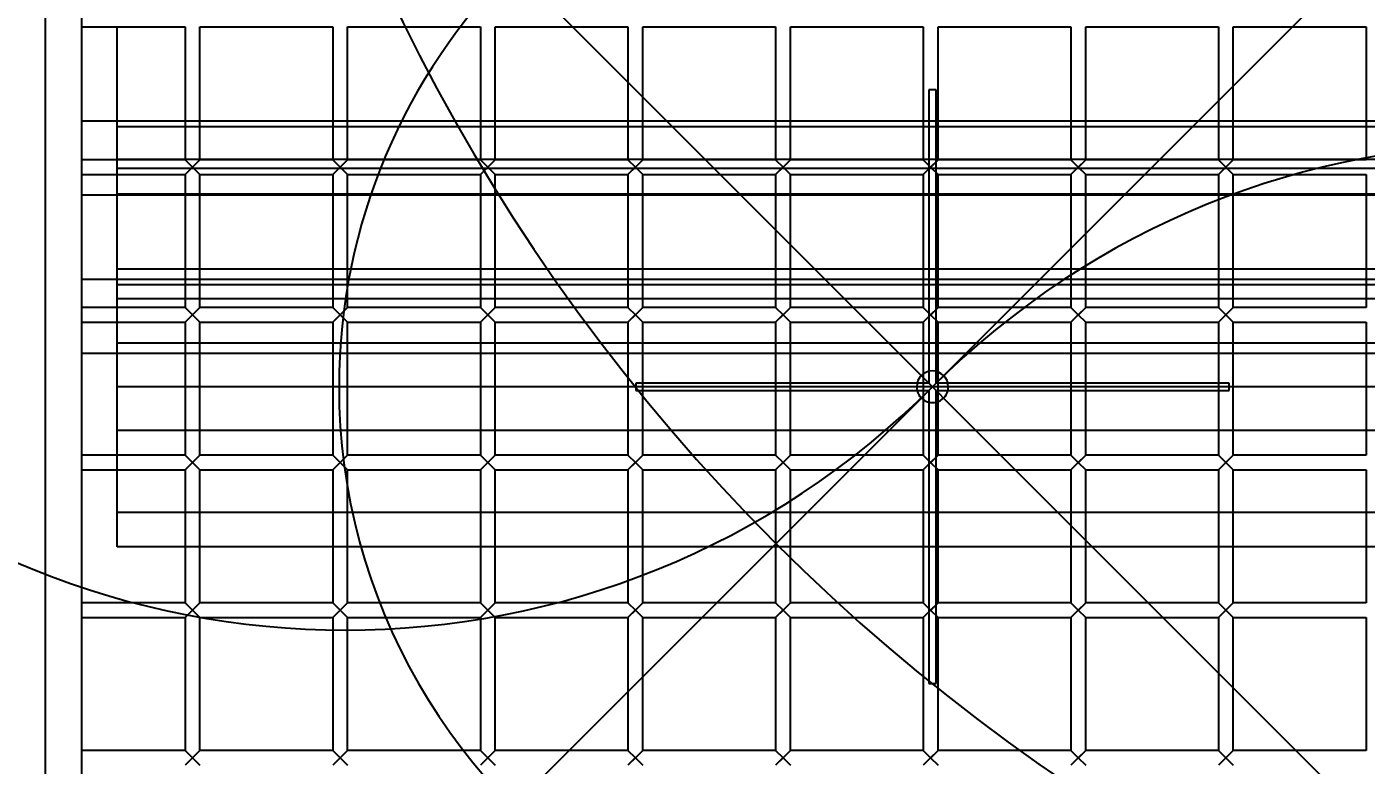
# Model space of a CAD drawing. Header units: centimetres. Extents: x 2097 to 16812, y -3973 to 8191.
# Drawn here: x 11659.16 to 11677.31, y 4765.96 to 4775.96 of the extents above; entities that cross this region are included whole.
import ezdxf
from ezdxf import colors
from ezdxf.entities.mleader import LeaderData, LeaderLine
from ezdxf.math import Vec2, Vec3

# ---------------------------------------------------------------- set-up
doc = ezdxf.new("R2010")
doc.units = ezdxf.units.CM
doc.layers.add('_GAZELEC-RESERVATION', color=1, linetype='Continuous', lineweight=18)
doc.layers.add('Fontanel-rsd', color=7, linetype='Continuous', lineweight=0)
doc.layers.add('prlm-VMC', color=93, linetype='Continuous')
doc.styles.get("Standard").update_dxf_attribs({"font": 'isocp.shx', "height": 15})

# ---------------------------------------------------------------- blocks, each defined once
blk = doc.blocks.new('xi.d500')
at = {"layer": 'prlm-VMC'}
for p, q in [((0, 0), (0, 92.024)), ((-32.5, 59.524), (32.5, 59.524))]:
    blk.add_line(p, q, dxfattribs=at)
for centre, radius, start, end in [((0, 59.524), 25, 0, 180), ((0, 59.524), 22.5, 0, 180), ((11.25, 59.524), 11.25, 0, 180), ((0, 35.917), 26.607, 20.016, 159.984), ((0, 59.524), 25, 180, 0), ((-11.25, 59.524), 11.25, 180, 0)]:
    blk.add_arc(centre, radius, start, end, dxfattribs=at)
blk = doc.blocks.new('xi.antares2200v')
at = {"layer": 'prlm-VMC', "color": 0}
for p, q in [((-0.43, 61.68), (-0.43, 36.18)), ((-0.92, 61.18), (-0.92, 37.13)), ((-16.42, 54.18), (-16.52, 54.28)), ((-16.52, 54.08), (-16.32, 54.28)), ((-16.42, 54.18), (-16.52, 54.28)), ((-16.42, 54.18), (-16.32, 54.28)), ((-16.42, 54.18), (-16.32, 54.28)), ((-14.42, 54.18), (-14.52, 54.28)), ((-14.52, 54.08), (-14.32, 54.28)), ((-14.42, 54.18), (-14.52, 54.28)), ((-14.42, 54.18), (-14.32, 54.28)), ((-14.42, 54.18), (-14.32, 54.28)), ((-12.42, 54.18), (-12.52, 54.28)), ((-12.52, 54.08), (-12.32, 54.28)), ((-12.42, 54.18), (-12.52, 54.28)), ((-12.42, 54.18), (-12.32, 54.28)), ((-12.42, 54.18), (-12.32, 54.28)), ((-10.42, 54.18), (-10.52, 54.28)), ((-10.52, 54.08), (-10.32, 54.28)), ((-10.42, 54.18), (-10.52, 54.28)), ((-10.42, 54.18), (-10.32, 54.28)), ((-10.42, 54.18), (-10.32, 54.28)), ((-8.42, 54.18), (-8.52, 54.28)), ((-8.52, 54.08), (-8.32, 54.28)), ((-8.42, 54.18), (-8.52, 54.28)), ((-8.42, 54.18), (-8.32, 54.28)), ((-8.42, 54.18), (-8.32, 54.28)), ((-6.42, 54.18), (-6.52, 54.28)), ((-6.52, 54.08), (-6.32, 54.28)), ((-6.42, 54.18), (-6.52, 54.28)), ((-6.42, 54.18), (-6.32, 54.28)), ((-6.42, 54.18), (-6.32, 54.28)), ((-4.42, 54.18), (-4.52, 54.28)), ((-4.52, 54.08), (-4.32, 54.28)), ((-4.42, 54.18), (-4.52, 54.28)), ((-4.42, 54.18), (-4.32, 54.28)), ((-4.42, 54.18), (-4.32, 54.28)), ((-2.42, 54.18), (-2.52, 54.28)), ((-2.52, 54.08), (-2.32, 54.28)), ((-2.42, 54.18), (-2.52, 54.28)), ((-2.42, 54.18), (-2.32, 54.28)), ((-2.42, 54.18), (-2.32, 54.28)), ((-18.32, 54.08), (-16.52, 54.08)), ((-18.32, 52.28), (-18.32, 54.08)), ((-16.42, 54.18), (-16.52, 54.08)), ((-16.52, 54.08), (-16.52, 52.28)), ((-16.42, 54.18), (-16.32, 54.08)), ((-16.32, 54.08), (-16.42, 54.18)), ((-16.32, 54.08), (-14.52, 54.08)), ((-16.32, 52.28), (-16.32, 54.08)), ((-14.42, 54.18), (-14.52, 54.08)), ((-14.52, 54.08), (-14.52, 52.28)), ((-14.42, 54.18), (-14.32, 54.08)), ((-14.32, 54.08), (-14.42, 54.18)), ((-14.32, 54.08), (-12.52, 54.08)), ((-14.32, 52.28), (-14.32, 54.08)), ((-12.42, 54.18), (-12.52, 54.08)), ((-12.52, 54.08), (-12.52, 52.28)), ((-12.42, 54.18), (-12.32, 54.08)), ((-12.32, 54.08), (-12.42, 54.18)), ((-12.32, 54.08), (-10.52, 54.08)), ((-12.32, 52.28), (-12.32, 54.08)), ((-10.42, 54.18), (-10.52, 54.08)), ((-10.52, 54.08), (-10.52, 52.28)), ((-10.42, 54.18), (-10.32, 54.08)), ((-10.32, 54.08), (-10.42, 54.18)), ((-10.32, 54.08), (-8.52, 54.08)), ((-10.32, 52.28), (-10.32, 54.08)), ((-8.42, 54.18), (-8.52, 54.08)), ((-8.52, 54.08), (-8.52, 52.28)), ((-8.42, 54.18), (-8.32, 54.08)), ((-8.32, 54.08), (-8.42, 54.18)), ((-8.32, 54.08), (-6.52, 54.08)), ((-8.32, 52.28), (-8.32, 54.08)), ((-6.42, 54.18), (-6.52, 54.08)), ((-6.52, 54.08), (-6.52, 52.28)), ((-6.42, 54.18), (-6.32, 54.08)), ((-6.32, 54.08), (-6.42, 54.18)), ((-6.32, 54.08), (-6.09, 54.08)), ((-6.32, 52.28), (-6.32, 54.08)), ((-6.09, 54.08), (-4.52, 54.08)), ((-4.42, 54.18), (-4.52, 54.08)), ((-4.52, 54.08), (-4.52, 52.28)), ((-4.42, 54.18), (-4.32, 54.08)), ((-4.32, 54.08), (-4.42, 54.18)), ((-4.32, 54.08), (-2.52, 54.08)), ((-4.32, 52.28), (-4.32, 54.08)), ((-2.42, 54.18), (-2.52, 54.08)), ((-2.52, 54.08), (-2.52, 52.28)), ((-2.42, 54.18), (-2.32, 54.08)), ((-2.32, 54.08), (-2.42, 54.18)), ((-2.32, 54.08), (-0.92, 54.08)), ((-2.32, 52.28), (-2.32, 54.08)), ((-12.395, 53.175), (-12.495, 53.175)), ((-12.495, 53.175), (-12.495, 49.205)), ((-12.395, 49.205), (-12.395, 53.175)), ((-16.52, 52.28), (-18.32, 52.28)), ((-16.52, 52.08), (-16.32, 52.28)), ((-16.42, 52.18), (-16.52, 52.28)), ((-16.52, 52.08), (-16.32, 52.28)), ((-16.52, 52.28), (-16.42, 52.18)), ((-14.52, 52.28), (-16.32, 52.28)), ((-14.42, 52.18), (-14.52, 52.28)), ((-14.52, 52.08), (-14.32, 52.28)), ((-14.52, 52.28), (-14.42, 52.18)), ((-14.42, 52.18), (-14.32, 52.28)), ((-14.42, 52.18), (-14.32, 52.28)), ((-12.52, 52.28), (-14.32, 52.28)), ((-12.42, 52.18), (-12.52, 52.28)), ((-12.52, 52.08), (-12.32, 52.28)), ((-12.52, 52.28), (-12.42, 52.18)), ((-12.42, 52.18), (-12.32, 52.28)), ((-12.42, 52.18), (-12.32, 52.28)), ((-10.52, 52.28), (-12.32, 52.28)), ((-10.42, 52.18), (-10.52, 52.28)), ((-10.52, 52.08), (-10.32, 52.28)), ((-10.52, 52.28), (-10.42, 52.18)), ((-10.42, 52.18), (-10.32, 52.28)), ((-10.42, 52.18), (-10.32, 52.28)), ((-8.52, 52.28), (-10.32, 52.28)), ((-8.42, 52.18), (-8.52, 52.28)), ((-8.52, 52.08), (-8.32, 52.28)), ((-8.52, 52.28), (-8.42, 52.18)), ((-8.42, 52.18), (-8.32, 52.28)), ((-8.42, 52.18), (-8.32, 52.28)), ((-6.52, 52.28), (-8.32, 52.28)), ((-6.42, 52.18), (-6.52, 52.28)), ((-6.52, 52.08), (-6.32, 52.28)), ((-6.52, 52.28), (-6.42, 52.18)), ((-6.42, 52.18), (-6.32, 52.28)), ((-6.42, 52.18), (-6.32, 52.28)), ((-5.037, 52.28), (-6.32, 52.28)), ((-4.52, 52.28), (-5.037, 52.28)), ((-4.42, 52.18), (-4.52, 52.28)), ((-4.52, 52.08), (-4.32, 52.28)), ((-4.52, 52.28), (-4.42, 52.18)), ((-4.42, 52.18), (-4.32, 52.28)), ((-4.42, 52.18), (-4.32, 52.28)), ((-2.52, 52.28), (-4.32, 52.28)), ((-2.52, 52.08), (-2.32, 52.28)), ((-2.42, 52.18), (-2.52, 52.28)), ((-2.52, 52.08), (-2.32, 52.28)), ((-2.52, 52.28), (-2.42, 52.18)), ((-0.92, 52.28), (-2.32, 52.28)), ((-18.32, 52.08), (-16.52, 52.08)), ((-18.32, 50.28), (-18.32, 52.08)), ((-16.52, 52.08), (-16.42, 52.18)), ((-16.42, 52.18), (-16.52, 52.08)), ((-16.52, 52.08), (-16.52, 50.28)), ((-16.32, 52.08), (-16.42, 52.18)), ((-16.32, 52.08), (-16.42, 52.18)), ((-16.32, 52.08), (-14.52, 52.08)), ((-16.32, 50.28), (-16.32, 52.08)), ((-14.42, 52.18), (-14.52, 52.08)), ((-14.52, 52.08), (-14.52, 50.28)), ((-14.32, 52.08), (-14.42, 52.18)), ((-14.32, 52.08), (-14.42, 52.18)), ((-14.32, 52.08), (-12.52, 52.08)), ((-14.32, 50.28), (-14.32, 52.08)), ((-12.42, 52.18), (-12.52, 52.08)), ((-12.52, 52.08), (-12.52, 50.28)), ((-12.32, 52.08), (-12.42, 52.18)), ((-12.32, 52.08), (-12.42, 52.18)), ((-12.32, 52.08), (-10.52, 52.08)), ((-12.32, 50.28), (-12.32, 52.08)), ((-10.42, 52.18), (-10.52, 52.08)), ((-10.52, 52.08), (-10.52, 50.28)), ((-10.32, 52.08), (-10.42, 52.18)), ((-10.32, 52.08), (-10.42, 52.18)), ((-10.32, 52.08), (-8.52, 52.08)), ((-10.32, 50.28), (-10.32, 52.08)), ((-8.42, 52.18), (-8.52, 52.08)), ((-8.52, 52.08), (-8.52, 50.28)), ((-8.32, 52.08), (-8.42, 52.18)), ((-8.32, 52.08), (-8.42, 52.18)), ((-8.32, 52.08), (-6.52, 52.08)), ((-8.32, 50.28), (-8.32, 52.08)), ((-6.42, 52.18), (-6.52, 52.08)), ((-6.52, 52.08), (-6.52, 50.28)), ((-6.32, 52.08), (-6.42, 52.18)), ((-6.32, 52.08), (-6.42, 52.18)), ((-6.32, 52.08), (-4.956, 52.08)), ((-6.32, 50.28), (-6.32, 52.08)), ((-4.956, 52.08), (-4.52, 52.08)), ((-4.42, 52.18), (-4.52, 52.08)), ((-4.52, 52.08), (-4.52, 50.51)), ((-4.32, 52.08), (-4.42, 52.18)), ((-4.32, 52.08), (-4.42, 52.18)), ((-4.32, 52.08), (-2.52, 52.08)), ((-4.32, 50.28), (-4.32, 52.08)), ((-2.52, 52.08), (-2.42, 52.18)), ((-2.42, 52.18), (-2.52, 52.08)), ((-2.52, 52.08), (-2.52, 50.28)), ((-2.32, 52.08), (-2.42, 52.18)), ((-2.32, 52.08), (-2.42, 52.18)), ((-2.32, 52.08), (-0.92, 52.08)), ((-2.32, 50.28), (-2.32, 52.08)), ((-20.187, 51.324), (-4.703, 51.324)), ((-4.703, 51.324), (-4.52, 51.324)), ((-4.52, 51.324), (-4.32, 51.324)), ((-4.32, 51.324), (-2.52, 51.324)), ((-2.52, 51.324), (-2.32, 51.324)), ((-2.32, 51.324), (-1.4, 51.324)), ((-1.4, 51.324), (-1.4, 50.858)), ((-20.303, 50.858), (-4.587, 50.858)), ((-4.587, 50.858), (-4.52, 50.858)), ((-4.52, 50.858), (-4.32, 50.858)), ((-4.32, 50.858), (-2.52, 50.858)), ((-2.52, 50.858), (-2.32, 50.858)), ((-2.32, 50.858), (-1.4, 50.858)), ((-1.4, 50.858), (-1.4, 50.28)), ((-4.52, 50.51), (-4.52, 50.28)), ((-16.52, 50.28), (-18.32, 50.28)), ((-16.52, 50.08), (-16.32, 50.28)), ((-16.42, 50.18), (-16.52, 50.28)), ((-16.52, 50.08), (-16.32, 50.28)), ((-16.52, 50.28), (-16.42, 50.18)), ((-14.52, 50.28), (-16.32, 50.28)), ((-14.42, 50.18), (-14.52, 50.28)), ((-14.52, 50.08), (-14.32, 50.28)), ((-14.52, 50.28), (-14.42, 50.18)), ((-14.42, 50.18), (-14.32, 50.28)), ((-14.42, 50.18), (-14.32, 50.28)), ((-12.52, 50.28), (-14.32, 50.28)), ((-12.42, 50.18), (-12.52, 50.28)), ((-12.52, 50.08), (-12.32, 50.28)), ((-12.52, 50.28), (-12.42, 50.18)), ((-12.42, 50.18), (-12.32, 50.28)), ((-12.42, 50.18), (-12.32, 50.28)), ((-10.52, 50.28), (-12.32, 50.28)), ((-10.42, 50.18), (-10.52, 50.28)), ((-10.52, 50.08), (-10.32, 50.28)), ((-10.52, 50.28), (-10.42, 50.18)), ((-10.42, 50.18), (-10.32, 50.28)), ((-10.42, 50.18), (-10.32, 50.28)), ((-8.52, 50.28), (-10.32, 50.28)), ((-8.42, 50.18), (-8.52, 50.28)), ((-8.52, 50.08), (-8.32, 50.28)), ((-8.52, 50.28), (-8.42, 50.18)), ((-8.42, 50.18), (-8.32, 50.28)), ((-8.42, 50.18), (-8.32, 50.28)), ((-6.52, 50.28), (-8.32, 50.28)), ((-6.42, 50.18), (-6.52, 50.28)), ((-6.52, 50.08), (-6.32, 50.28)), ((-6.52, 50.28), (-6.42, 50.18)), ((-6.42, 50.18), (-6.32, 50.28)), ((-6.42, 50.18), (-6.32, 50.28)), ((-4.52, 50.28), (-6.32, 50.28)), ((-4.42, 50.18), (-4.52, 50.28)), ((-4.52, 50.08), (-4.32, 50.28)), ((-4.52, 50.08), (-4.32, 50.28)), ((-4.52, 50.28), (-4.478, 50.238)), ((-4.42, 50.18), (-4.32, 50.28)), ((-4.42, 50.18), (-4.32, 50.28)), ((-2.52, 50.28), (-4.32, 50.28)), ((-2.42, 50.18), (-2.52, 50.28)), ((-2.52, 50.08), (-2.32, 50.28)), ((-2.52, 50.28), (-2.42, 50.18)), ((-2.32, 50.28), (-2.42, 50.18)), ((-2.42, 50.18), (-2.32, 50.28)), ((-0.92, 50.28), (-2.32, 50.28)), ((-1.4, 50.28), (-1.4, 50.08)), ((-16.52, 50.08), (-16.42, 50.18)), ((-16.42, 50.18), (-16.52, 50.08)), ((-16.32, 50.08), (-16.42, 50.18)), ((-16.32, 50.08), (-16.42, 50.18)), ((-14.42, 50.18), (-14.52, 50.08)), ((-14.32, 50.08), (-14.42, 50.18)), ((-14.32, 50.08), (-14.42, 50.18)), ((-12.42, 50.18), (-12.52, 50.08)), ((-12.32, 50.08), (-12.42, 50.18)), ((-12.32, 50.08), (-12.42, 50.18)), ((-10.42, 50.18), (-10.52, 50.08)), ((-10.32, 50.08), (-10.42, 50.18)), ((-10.32, 50.08), (-10.42, 50.18)), ((-8.42, 50.18), (-8.52, 50.08)), ((-8.32, 50.08), (-8.42, 50.18)), ((-8.32, 50.08), (-8.42, 50.18)), ((-6.42, 50.18), (-6.52, 50.08)), ((-6.32, 50.08), (-6.42, 50.18)), ((-6.32, 50.08), (-6.42, 50.18)), ((-4.465, 50.135), (-4.52, 50.08)), ((-4.478, 50.238), (-4.42, 50.18)), ((-4.32, 50.08), (-4.42, 50.18)), ((-4.32, 50.08), (-4.42, 50.18)), ((-2.42, 50.18), (-2.52, 50.08)), ((-2.32, 50.08), (-2.42, 50.18)), ((-2.32, 50.08), (-2.42, 50.18)), ((-18.32, 50.08), (-16.52, 50.08)), ((-18.32, 48.28), (-18.32, 50.08)), ((-16.52, 50.08), (-16.52, 48.28)), ((-16.32, 50.08), (-14.52, 50.08)), ((-16.32, 48.28), (-16.32, 50.08)), ((-14.52, 50.08), (-14.52, 48.28)), ((-14.32, 50.08), (-12.52, 50.08)), ((-14.32, 48.28), (-14.32, 50.08)), ((-12.52, 50.08), (-12.52, 48.28)), ((-12.32, 50.08), (-10.52, 50.08)), ((-12.32, 48.28), (-12.32, 50.08)), ((-10.52, 50.08), (-10.52, 48.28)), ((-10.32, 50.08), (-8.52, 50.08)), ((-10.32, 48.28), (-10.32, 50.08)), ((-8.52, 50.08), (-8.52, 48.28)), ((-8.32, 50.08), (-6.52, 50.08)), ((-8.32, 48.28), (-8.32, 50.08)), ((-6.52, 50.08), (-6.52, 48.28)), ((-6.32, 50.08), (-4.52, 50.08)), ((-6.32, 48.28), (-6.32, 50.08)), ((-4.52, 50.08), (-4.52, 48.28)), ((-4.32, 50.08), (-2.52, 50.08)), ((-4.32, 48.28), (-4.32, 50.08)), ((-2.52, 50.08), (-2.52, 48.28)), ((-2.32, 50.08), (-0.92, 50.08)), ((-2.32, 48.28), (-2.32, 50.08)), ((-1.4, 50.08), (-1.4, 49.748)), ((-20.52, 49.748), (-4.32, 49.748)), ((-4.32, 49.748), (-2.52, 49.748)), ((-2.52, 49.748), (-2.32, 49.748)), ((-2.32, 49.748), (-1.4, 49.748)), ((-1.4, 49.748), (-1.4, 49.155)), ((-12.495, 49.205), (-16.465, 49.205)), ((-16.465, 49.205), (-16.465, 49.105)), ((-8.425, 49.205), (-12.395, 49.205)), ((-8.425, 49.105), (-8.425, 49.205)), ((-20.52, 49.155), (-4.32, 49.155)), ((-16.465, 49.105), (-12.495, 49.105)), ((-12.495, 49.105), (-12.495, 45.135)), ((-12.395, 45.135), (-12.395, 49.105)), ((-12.395, 49.105), (-8.425, 49.105)), ((-4.32, 49.155), (-2.52, 49.155)), ((-2.52, 49.155), (-2.32, 49.155)), ((-2.32, 49.155), (-1.4, 49.155)), ((-1.4, 49.155), (-1.4, 48.28)), ((-1.4, 48.7), (-23.45, 48.7)), ((-0.92, 48.7), (-1.4, 48.7)), ((-1.4, 48.559), (-23.45, 48.559)), ((-16.52, 48.28), (-18.32, 48.28)), ((-16.52, 48.08), (-16.32, 48.28)), ((-16.42, 48.18), (-16.52, 48.28)), ((-16.52, 48.08), (-16.32, 48.28)), ((-16.52, 48.28), (-16.42, 48.18)), ((-14.52, 48.28), (-16.32, 48.28)), ((-14.42, 48.18), (-14.52, 48.28)), ((-14.52, 48.08), (-14.32, 48.28)), ((-14.52, 48.28), (-14.42, 48.18)), ((-14.42, 48.18), (-14.32, 48.28)), ((-14.42, 48.18), (-14.32, 48.28)), ((-12.52, 48.28), (-14.32, 48.28)), ((-12.42, 48.18), (-12.52, 48.28)), ((-12.52, 48.08), (-12.32, 48.28)), ((-12.52, 48.28), (-12.42, 48.18)), ((-12.42, 48.18), (-12.32, 48.28)), ((-12.42, 48.18), (-12.32, 48.28)), ((-10.52, 48.28), (-12.32, 48.28)), ((-10.42, 48.18), (-10.52, 48.28)), ((-10.52, 48.08), (-10.32, 48.28)), ((-10.52, 48.28), (-10.42, 48.18)), ((-10.42, 48.18), (-10.32, 48.28)), ((-10.42, 48.18), (-10.32, 48.28)), ((-8.52, 48.28), (-10.32, 48.28)), ((-8.42, 48.18), (-8.52, 48.28)), ((-8.52, 48.08), (-8.32, 48.28)), ((-8.52, 48.28), (-8.42, 48.18)), ((-8.42, 48.18), (-8.32, 48.28)), ((-8.42, 48.18), (-8.32, 48.28)), ((-6.52, 48.28), (-8.32, 48.28)), ((-6.42, 48.18), (-6.52, 48.28)), ((-6.52, 48.08), (-6.32, 48.28)), ((-6.52, 48.28), (-6.42, 48.18)), ((-6.42, 48.18), (-6.32, 48.28)), ((-6.42, 48.18), (-6.32, 48.28)), ((-4.52, 48.28), (-6.32, 48.28)), ((-4.42, 48.18), (-4.52, 48.28)), ((-4.52, 48.08), (-4.32, 48.28)), ((-4.52, 48.28), (-4.46, 48.22)), ((-4.42, 48.18), (-4.32, 48.28)), ((-4.42, 48.18), (-4.32, 48.28)), ((-2.52, 48.28), (-4.32, 48.28)), ((-2.42, 48.18), (-2.52, 48.28)), ((-2.52, 48.08), (-2.32, 48.28)), ((-2.52, 48.28), (-2.42, 48.18)), ((-2.32, 48.28), (-2.42, 48.18)), ((-2.42, 48.18), (-2.32, 48.28)), ((-0.92, 48.28), (-2.32, 48.28)), ((-1.4, 48.28), (-1.4, 48.08)), ((-16.52, 48.08), (-16.42, 48.18)), ((-16.42, 48.18), (-16.52, 48.08)), ((-16.32, 48.08), (-16.42, 48.18)), ((-16.32, 48.08), (-16.42, 48.18)), ((-14.42, 48.18), (-14.52, 48.08)), ((-14.32, 48.08), (-14.42, 48.18)), ((-14.32, 48.08), (-14.42, 48.18)), ((-12.42, 48.18), (-12.52, 48.08)), ((-12.32, 48.08), (-12.42, 48.18)), ((-12.32, 48.08), (-12.42, 48.18)), ((-10.42, 48.18), (-10.52, 48.08)), ((-10.32, 48.08), (-10.42, 48.18)), ((-10.32, 48.08), (-10.42, 48.18)), ((-8.42, 48.18), (-8.52, 48.08)), ((-8.32, 48.08), (-8.42, 48.18)), ((-8.32, 48.08), (-8.42, 48.18)), ((-6.42, 48.18), (-6.52, 48.08)), ((-6.32, 48.08), (-6.42, 48.18)), ((-6.32, 48.08), (-6.42, 48.18)), ((-4.471, 48.129), (-4.52, 48.08)), ((-4.42, 48.18), (-4.471, 48.129)), ((-4.46, 48.22), (-4.42, 48.18)), ((-4.32, 48.08), (-4.42, 48.18)), ((-4.32, 48.08), (-4.42, 48.18)), ((-2.42, 48.18), (-2.52, 48.08)), ((-2.32, 48.08), (-2.42, 48.18)), ((-2.32, 48.08), (-2.42, 48.18)), ((-20.52, 47.966), (-4.32, 47.966)), ((-18.32, 48.08), (-16.52, 48.08)), ((-18.32, 46.28), (-18.32, 48.08)), ((-16.52, 48.08), (-16.52, 46.28)), ((-16.32, 48.08), (-14.52, 48.08)), ((-16.32, 46.28), (-16.32, 48.08)), ((-14.52, 48.08), (-14.52, 46.28)), ((-14.32, 48.08), (-12.52, 48.08)), ((-14.32, 46.28), (-14.32, 48.08)), ((-12.52, 48.08), (-12.52, 46.28)), ((-12.32, 48.08), (-10.52, 48.08)), ((-12.32, 46.28), (-12.32, 48.08)), ((-10.52, 48.08), (-10.52, 46.28)), ((-10.32, 48.08), (-8.52, 48.08)), ((-10.32, 46.28), (-10.32, 48.08)), ((-8.52, 48.08), (-8.52, 46.28)), ((-8.32, 48.08), (-6.52, 48.08)), ((-8.32, 46.28), (-8.32, 48.08)), ((-6.52, 48.08), (-6.52, 46.28)), ((-6.32, 48.08), (-4.52, 48.08)), ((-6.32, 46.28), (-6.32, 48.08)), ((-4.52, 48.08), (-4.52, 47.8)), ((-4.32, 48.08), (-2.52, 48.08)), ((-4.32, 46.28), (-4.32, 48.08)), ((-4.32, 47.966), (-2.52, 47.966)), ((-2.52, 48.08), (-2.52, 46.28)), ((-2.52, 47.966), (-2.32, 47.966)), ((-2.32, 48.08), (-0.92, 48.08)), ((-2.32, 46.28), (-2.32, 48.08)), ((-2.32, 47.966), (-1.4, 47.966)), ((-1.4, 48.08), (-1.4, 47.966)), ((-1.4, 47.966), (-1.4, 47.7)), ((-23.45, 47.776), (-1.4, 47.776)), ((-4.52, 47.8), (-4.52, 46.28)), ((-23.45, 47.561), (-1.4, 47.561)), ((-20.52, 47.7), (-4.538, 47.7)), ((-4.538, 47.7), (-4.52, 47.7)), ((-4.52, 47.7), (-4.32, 47.7)), ((-4.32, 47.7), (-2.52, 47.7)), ((-2.52, 47.7), (-2.32, 47.7)), ((-2.32, 47.7), (-0.92, 47.7)), ((-1.4, 47.7), (-1.4, 46.556)), ((-1.4, 46.556), (-23.45, 46.556)), ((-1.4, 46.541), (-23.45, 46.541)), ((-4.836, 46.556), (-20.053, 46.556)), ((-4.52, 46.556), (-4.836, 46.556)), ((-4.32, 46.556), (-4.52, 46.556)), ((-2.52, 46.556), (-4.32, 46.556)), ((-2.32, 46.556), (-2.52, 46.556)), ((-0.92, 46.556), (-2.32, 46.556)), ((-1.4, 46.556), (-1.4, 46.193)), ((-0.92, 46.556), (-1.4, 46.556)), ((-16.52, 46.28), (-18.32, 46.28)), ((-16.52, 46.08), (-16.32, 46.28)), ((-16.42, 46.18), (-16.52, 46.28)), ((-16.52, 46.08), (-16.32, 46.28)), ((-16.52, 46.28), (-16.42, 46.18)), ((-14.52, 46.28), (-16.32, 46.28)), ((-14.42, 46.18), (-14.52, 46.28)), ((-14.52, 46.08), (-14.32, 46.28)), ((-14.52, 46.28), (-14.42, 46.18)), ((-14.42, 46.18), (-14.32, 46.28)), ((-14.42, 46.18), (-14.32, 46.28)), ((-12.52, 46.28), (-14.32, 46.28)), ((-12.42, 46.18), (-12.52, 46.28)), ((-12.52, 46.08), (-12.32, 46.28)), ((-12.52, 46.28), (-12.42, 46.18)), ((-12.42, 46.18), (-12.32, 46.28)), ((-12.42, 46.18), (-12.32, 46.28)), ((-10.52, 46.28), (-12.32, 46.28)), ((-10.42, 46.18), (-10.52, 46.28)), ((-10.52, 46.08), (-10.32, 46.28)), ((-10.52, 46.28), (-10.42, 46.18)), ((-10.42, 46.18), (-10.32, 46.28)), ((-10.42, 46.18), (-10.32, 46.28)), ((-8.52, 46.28), (-10.32, 46.28)), ((-8.42, 46.18), (-8.52, 46.28)), ((-8.52, 46.08), (-8.32, 46.28)), ((-8.52, 46.28), (-8.42, 46.18)), ((-8.42, 46.18), (-8.32, 46.28)), ((-8.42, 46.18), (-8.32, 46.28)), ((-6.52, 46.28), (-8.32, 46.28)), ((-6.52, 46.08), (-6.32, 46.28)), ((-6.42, 46.18), (-6.52, 46.28)), ((-6.52, 46.08), (-6.32, 46.28)), ((-6.52, 46.28), (-6.42, 46.18)), ((-4.937, 46.28), (-6.32, 46.28)), ((-4.52, 46.28), (-4.937, 46.28)), ((-4.42, 46.18), (-4.52, 46.28)), ((-4.52, 46.08), (-4.32, 46.28)), ((-4.52, 46.28), (-4.42, 46.18)), ((-4.42, 46.18), (-4.32, 46.28)), ((-4.42, 46.18), (-4.32, 46.28)), ((-2.52, 46.28), (-4.32, 46.28)), ((-2.42, 46.18), (-2.52, 46.28)), ((-2.52, 46.08), (-2.32, 46.28)), ((-2.52, 46.28), (-2.42, 46.18)), ((-2.32, 46.28), (-2.42, 46.18)), ((-2.42, 46.18), (-2.32, 46.28)), ((-0.92, 46.28), (-2.32, 46.28)), ((-1.4, 46.193), (-23.45, 46.193)), ((-16.52, 46.08), (-16.42, 46.18)), ((-16.42, 46.18), (-16.52, 46.08)), ((-16.32, 46.08), (-16.42, 46.18)), ((-16.32, 46.08), (-16.42, 46.18)), ((-14.42, 46.18), (-14.52, 46.08)), ((-14.32, 46.08), (-14.42, 46.18)), ((-14.32, 46.08), (-14.42, 46.18)), ((-12.42, 46.18), (-12.52, 46.08)), ((-12.32, 46.08), (-12.42, 46.18)), ((-12.32, 46.08), (-12.42, 46.18)), ((-10.42, 46.18), (-10.52, 46.08)), ((-10.32, 46.08), (-10.42, 46.18)), ((-10.32, 46.08), (-10.42, 46.18)), ((-8.42, 46.18), (-8.52, 46.08)), ((-8.32, 46.08), (-8.42, 46.18)), ((-8.32, 46.08), (-8.42, 46.18)), ((-6.52, 46.08), (-6.42, 46.18)), ((-6.42, 46.18), (-6.52, 46.08)), ((-6.32, 46.08), (-6.42, 46.18)), ((-6.32, 46.08), (-6.42, 46.18)), ((-4.42, 46.18), (-4.52, 46.08)), ((-4.32, 46.08), (-4.42, 46.18)), ((-4.32, 46.08), (-4.42, 46.18)), ((-2.42, 46.18), (-2.52, 46.08)), ((-2.32, 46.08), (-2.42, 46.18)), ((-2.32, 46.08), (-2.42, 46.18)), ((-1.4, 46.193), (-1.4, 46.08)), ((-23.45, 46.075), (-1.4, 46.075)), ((-18.32, 46.08), (-16.52, 46.08)), ((-18.32, 44.28), (-18.32, 46.08)), ((-16.52, 46.08), (-16.52, 44.28)), ((-16.32, 46.08), (-14.52, 46.08)), ((-16.32, 44.28), (-16.32, 46.08)), ((-14.52, 46.08), (-14.52, 44.28)), ((-14.32, 46.08), (-12.52, 46.08)), ((-14.32, 44.28), (-14.32, 46.08)), ((-12.52, 46.08), (-12.52, 44.28)), ((-12.32, 46.08), (-10.52, 46.08)), ((-12.32, 44.28), (-12.32, 46.08)), ((-10.52, 46.08), (-10.52, 44.28)), ((-10.32, 46.08), (-8.52, 46.08)), ((-10.32, 44.28), (-10.32, 46.08)), ((-8.52, 46.08), (-8.52, 44.28)), ((-8.32, 46.08), (-6.52, 46.08)), ((-8.32, 44.28), (-8.32, 46.08)), ((-6.52, 46.08), (-6.52, 44.28)), ((-6.32, 46.08), (-5.016, 46.08)), ((-6.32, 44.28), (-6.32, 46.08)), ((-5.016, 46.08), (-4.52, 46.08)), ((-4.52, 46.08), (-4.52, 44.28)), ((-4.32, 46.08), (-2.52, 46.08)), ((-4.32, 44.28), (-4.32, 46.08)), ((-2.52, 46.08), (-2.52, 44.28)), ((-2.32, 46.08), (-0.92, 46.08)), ((-2.32, 44.28), (-2.32, 46.08)), ((-1.4, 46.08), (-1.4, 44.28)), ((-23.97, 45.556), (-0.92, 45.556)), ((-23.45, 45.633), (-1.4, 45.633)), ((-23.45, 45.556), (-1.4, 45.556)), ((-1.4, 45.556), (-0.92, 45.556)), ((-12.495, 45.135), (-12.395, 45.135)), ((-16.52, 44.28), (-18.32, 44.28)), ((-14.52, 44.28), (-16.32, 44.28)), ((-12.52, 44.28), (-14.32, 44.28)), ((-10.52, 44.28), (-12.32, 44.28)), ((-8.52, 44.28), (-10.32, 44.28)), ((-6.52, 44.28), (-8.32, 44.28)), ((-6.052, 44.28), (-6.32, 44.28)), ((-4.52, 44.28), (-6.052, 44.28)), ((-2.52, 44.28), (-4.32, 44.28)), ((-0.92, 44.28), (-2.32, 44.28))]:
    blk.add_line(p, q, dxfattribs=at)
blk.add_circle((-12.445, 49.155), 20, dxfattribs=at)
for radius, start, end in [(8.04, 360, 180), (0.214, 360, 180), (8.04, 180, 360), (0.214, 180, 360)]:
    blk.add_arc((-12.445, 49.155), radius, start, end, dxfattribs=at)

msp = doc.modelspace()

# ---------------------------------------------------------------- block references
at = {"layer": 'prlm-VMC'}
for name, p, rotation in [('xi.d500', (11713.521, 4813.172), 134.9999999999959), ('xi.antares2200v', (11658.986, 4820.237), 180)]:
    msp.add_blockref(name, p, dxfattribs=dict(at, rotation=rotation))

# ---------------------------------------------------------------- leaders
at = {"layer": '_GAZELEC-RESERVATION', "color": 6}
ml = msp.add_multileader_mtext('Standard', dxfattribs=at)
ml.set_content('résa n°19 EU\\P25X25 A.inf: +204.08', color=6)
ml.set_leader_properties()
ml.build(insert=Vec2(0, 0))
ml.multileader.update_dxf_attribs({"has_text_frame": 1, "arrow_head_size": 8, "scale": 20})
ctx = ml.context
ctx.base_point, ctx.scale, ctx.char_height, ctx.arrow_head_size, ctx.landing_gap_size, ctx.plane_origin = Vec3(11201.991, 4815.997), 20, 8, 8, 4, Vec3(10699.893, 4590.317)
notes = []
notes.append((ctx, [(0, (1, 1, 0), (11314.379, 4815.997), (-1, 0), 8.984, [(0, [(11445.345, 4756.233)], 0, [])])]))
ctx.mtext.insert, ctx.mtext.width, ctx.mtext.flow_direction = Vec3(11205.991, 4819.997), 156.88504, 5
ml = msp.add_multileader_mtext('Standard', dxfattribs=at)
ml.set_content('résa n°35 VMC\\P500X200 A.inf: +204.50', color=6)
ml.set_leader_properties()
ml.build(insert=Vec2(0, 0))
ml.multileader.update_dxf_attribs({"has_text_frame": 1, "arrow_head_size": 8, "scale": 20})
ctx = ml.context
ctx.base_point, ctx.scale, ctx.char_height, ctx.arrow_head_size, ctx.landing_gap_size, ctx.plane_origin = Vec3(11143.041, 4778.792), 20, 8, 8, 4, Vec3(10515.726, 4597.495)
notes.append((ctx, [(0, (1, 1, 0), (11266.432, 4778.792), (-1, 0), 8.984, [(0, [(11445.345, 4743.483)], 0, [])])]))
ctx.mtext.insert, ctx.mtext.width, ctx.mtext.flow_direction = Vec3(11147.041, 4782.792), 156.88504, 5
at = {"layer": 'Fontanel-rsd', "color": 140}
ml = msp.add_multileader_mtext('Standard', dxfattribs=at)
ml.set_content('Cheminée visite drain Ø160', color=140)
ml.set_leader_properties()
ml.build(insert=Vec2(0, 0))
ml.multileader.update_dxf_attribs({"has_text_frame": 1, "text_right_attachment_type": 6, "dogleg_length": 10, "arrow_head_size": 15})
ctx = ml.context
ctx.base_point, ctx.char_height, ctx.arrow_head_size, ctx.plane_origin = Vec3(11680.634, 4798.583), 10, 15, Vec3(11926.028, 4759.055)
ctx.right_attachment, ctx.text_align_type = 6, 2
notes.append((ctx, [(0, (1, 1, 0), (11848.133, 4791.583), (-1, 0), 10, [(0, [(11915.246, 4759.429)], 0, [])])]))
ctx.mtext.insert, ctx.mtext.width, ctx.mtext.alignment, ctx.mtext.flow_direction = Vec3(11836.133, 4803.583), 221.19253, 3, 5
for ctx, leaders in notes:
    for number, flags, end, landing, length, lines in leaders:
        leader = LeaderData()
        leader.index, (leader.has_last_leader_line, leader.has_dogleg_vector, leader.attachment_direction) = number, flags
        leader.last_leader_point, leader.dogleg_vector, leader.dogleg_length = Vec3(end), Vec3(landing), length
        for number, points, colour, breaks in lines:
            line = LeaderLine()
            line.index, line.vertices, line.color, line.breaks = number, Vec3.list(points), colors.encode_raw_color(colour), breaks
            leader.lines.append(line)
        ctx.leaders.append(leader)

doc.saveas('drawing.dxf')
